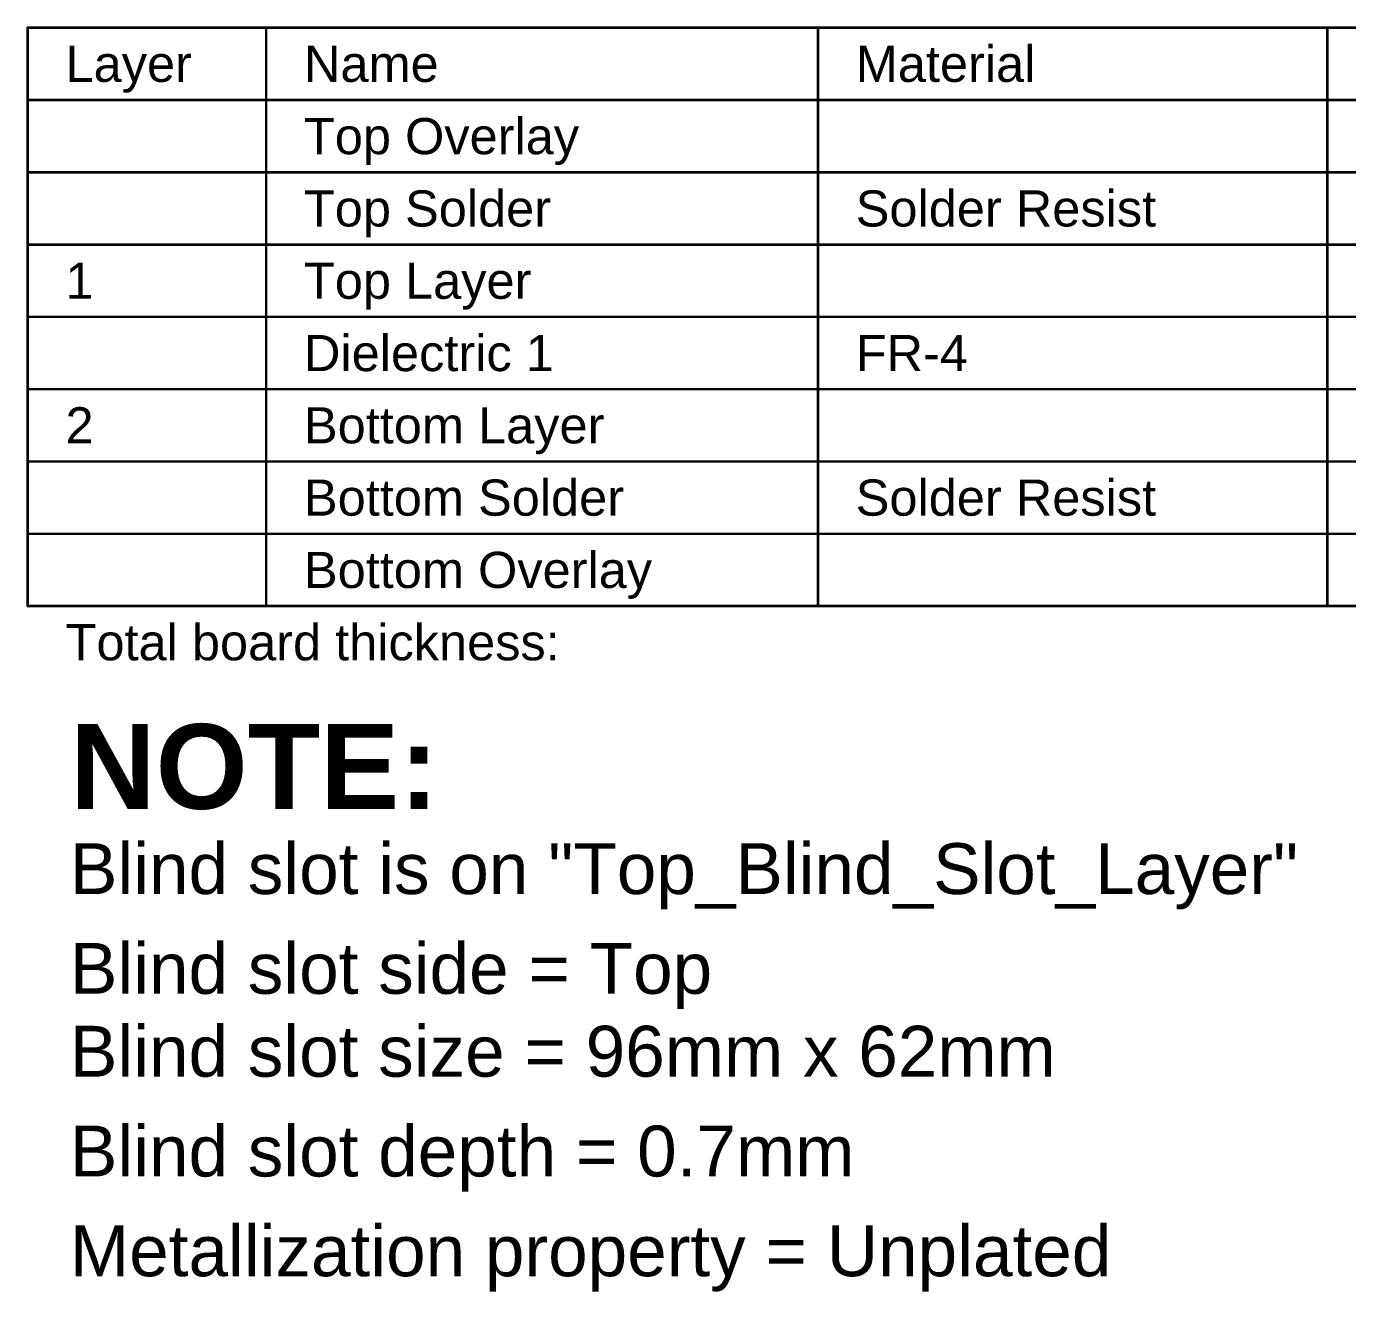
# Model space of a CAD drawing. Header units: inches. Extents: x -11 to 1110, y -7 to 455.
# Drawn here: x 707.7 to 905.5, y 179.3 to 368.8 of the extents above; entities that cross this region are included whole.
import ezdxf

# ---------------------------------------------------------------- set-up
doc = ezdxf.new("R2010")
doc.units = ezdxf.units.IN
doc.layers.add('Fabrication Layer', color=56, linetype='Continuous')
doc.styles.add('Arial', font='', dxfattribs={"height": 0.2})
doc.styles.add('Arial_Bold', font='', dxfattribs={"height": 0.2})
doc.styles.get('Arial').set_extended_font_data('Arial')
doc.styles.get('Arial_Bold').set_extended_font_data('Arial', bold=True)

msp = doc.modelspace()

# ---------------------------------------------------------------- linework, layer by layer
at = {"layer": 'Fabrication Layer'}
for points in [[(707.91, 368.61, 0.381, 0.381, 0), (1109.7, 368.61, 0.381, 0.381, 0)], [(707.91, 281.98, 0.381, 0.381, 0), (707.91, 368.61, 0.381, 0.381, 0)], [(743.61, 281.98, 0.381, 0.381, 0), (743.61, 368.61, 0.381, 0.381, 0)], [(826.21, 281.98, 0.381, 0.381, 0), (826.21, 368.61, 0.381, 0.381, 0)], [(902.49, 281.98, 0.381, 0.381, 0), (902.49, 368.61, 0.381, 0.381, 0)], [(707.91, 357.78, 0.381, 0.381, 0), (1109.7, 357.78, 0.381, 0.381, 0)], [(707.91, 346.95, 0.381, 0.381, 0), (743.61, 346.95, 0.381, 0.381, 0)], [(743.61, 346.95, 0.381, 0.381, 0), (826.21, 346.95, 0.381, 0.381, 0)], [(826.21, 346.95, 0.381, 0.381, 0), (902.49, 346.95, 0.381, 0.381, 0)], [(902.49, 346.95, 0.381, 0.381, 0), (959.83, 346.95, 0.381, 0.381, 0)], [(707.91, 336.12, 0.381, 0.381, 0), (743.61, 336.12, 0.381, 0.381, 0)], [(743.61, 336.12, 0.381, 0.381, 0), (826.21, 336.12, 0.381, 0.381, 0)], [(826.21, 336.12, 0.381, 0.381, 0), (902.49, 336.12, 0.381, 0.381, 0)], [(902.49, 336.12, 0.381, 0.381, 0), (959.83, 336.12, 0.381, 0.381, 0)], [(707.91, 325.3, 0.381, 0.381, 0), (743.61, 325.3, 0.381, 0.381, 0)], [(743.61, 325.3, 0.381, 0.381, 0), (826.21, 325.3, 0.381, 0.381, 0)], [(826.21, 325.3, 0.381, 0.381, 0), (902.49, 325.3, 0.381, 0.381, 0)], [(902.49, 325.3, 0.381, 0.381, 0), (959.83, 325.3, 0.381, 0.381, 0)], [(707.91, 314.47, 0.381, 0.381, 0), (743.61, 314.47, 0.381, 0.381, 0)], [(743.61, 314.47, 0.381, 0.381, 0), (826.21, 314.47, 0.381, 0.381, 0)], [(826.21, 314.47, 0.381, 0.381, 0), (902.49, 314.47, 0.381, 0.381, 0)], [(902.49, 314.47, 0.381, 0.381, 0), (959.83, 314.47, 0.381, 0.381, 0)], [(707.91, 303.64, 0.381, 0.381, 0), (743.61, 303.64, 0.381, 0.381, 0)], [(743.61, 303.64, 0.381, 0.381, 0), (826.21, 303.64, 0.381, 0.381, 0)], [(826.21, 303.64, 0.381, 0.381, 0), (902.49, 303.64, 0.381, 0.381, 0)], [(902.49, 303.64, 0.381, 0.381, 0), (959.83, 303.64, 0.381, 0.381, 0)], [(707.91, 292.81, 0.381, 0.381, 0), (743.61, 292.81, 0.381, 0.381, 0)], [(743.61, 292.81, 0.381, 0.381, 0), (826.21, 292.81, 0.381, 0.381, 0)], [(826.21, 292.81, 0.381, 0.381, 0), (902.49, 292.81, 0.381, 0.381, 0)], [(902.49, 292.81, 0.381, 0.381, 0), (959.83, 292.81, 0.381, 0.381, 0)], [(707.91, 281.98, 0.381, 0.381, 0), (743.61, 281.98, 0.381, 0.381, 0)], [(743.61, 281.98, 0.381, 0.381, 0), (826.21, 281.98, 0.381, 0.381, 0)], [(826.21, 281.98, 0.381, 0.381, 0), (902.49, 281.98, 0.381, 0.381, 0)], [(902.49, 281.98, 0.381, 0.381, 0), (959.83, 281.98, 0.381, 0.381, 0)]]:
    msp.add_lwpolyline(points, format="xyseb", dxfattribs=at)
for points in [[(707.82, 368.61, 0.191, 0.191, 1), (708.01, 368.61, 0.191, 0.191, 1)], [(707.82, 368.61, 0.191, 0.191, 1), (708.01, 368.61, 0.191, 0.191, 1)], [(743.51, 368.61, 0.191, 0.191, 1), (743.7, 368.61, 0.191, 0.191, 1)], [(826.11, 368.61, 0.191, 0.191, 1), (826.3, 368.61, 0.191, 0.191, 1)], [(902.4, 368.61, 0.191, 0.191, 1), (902.59, 368.61, 0.191, 0.191, 1)], [(707.82, 357.78, 0.191, 0.191, 1), (708.01, 357.78, 0.191, 0.191, 1)], [(707.82, 346.95, 0.191, 0.191, 1), (708.01, 346.95, 0.191, 0.191, 1)], [(743.51, 346.95, 0.191, 0.191, 1), (743.7, 346.95, 0.191, 0.191, 1)], [(743.51, 346.95, 0.191, 0.191, 1), (743.7, 346.95, 0.191, 0.191, 1)], [(826.11, 346.95, 0.191, 0.191, 1), (826.3, 346.95, 0.191, 0.191, 1)], [(826.11, 346.95, 0.191, 0.191, 1), (826.3, 346.95, 0.191, 0.191, 1)], [(902.4, 346.95, 0.191, 0.191, 1), (902.59, 346.95, 0.191, 0.191, 1)], [(902.4, 346.95, 0.191, 0.191, 1), (902.59, 346.95, 0.191, 0.191, 1)], [(707.82, 336.12, 0.191, 0.191, 1), (708.01, 336.12, 0.191, 0.191, 1)], [(743.51, 336.12, 0.191, 0.191, 1), (743.7, 336.12, 0.191, 0.191, 1)], [(743.51, 336.12, 0.191, 0.191, 1), (743.7, 336.12, 0.191, 0.191, 1)], [(826.11, 336.12, 0.191, 0.191, 1), (826.3, 336.12, 0.191, 0.191, 1)], [(826.11, 336.12, 0.191, 0.191, 1), (826.3, 336.12, 0.191, 0.191, 1)], [(902.4, 336.12, 0.191, 0.191, 1), (902.59, 336.12, 0.191, 0.191, 1)], [(902.4, 336.12, 0.191, 0.191, 1), (902.59, 336.12, 0.191, 0.191, 1)], [(707.82, 325.3, 0.191, 0.191, 1), (708.01, 325.3, 0.191, 0.191, 1)], [(743.51, 325.3, 0.191, 0.191, 1), (743.7, 325.3, 0.191, 0.191, 1)], [(743.51, 325.3, 0.191, 0.191, 1), (743.7, 325.3, 0.191, 0.191, 1)], [(826.11, 325.3, 0.191, 0.191, 1), (826.3, 325.3, 0.191, 0.191, 1)], [(826.11, 325.3, 0.191, 0.191, 1), (826.3, 325.3, 0.191, 0.191, 1)], [(902.4, 325.3, 0.191, 0.191, 1), (902.59, 325.3, 0.191, 0.191, 1)], [(902.4, 325.3, 0.191, 0.191, 1), (902.59, 325.3, 0.191, 0.191, 1)], [(707.82, 314.47, 0.191, 0.191, 1), (708.01, 314.47, 0.191, 0.191, 1)], [(743.51, 314.47, 0.191, 0.191, 1), (743.7, 314.47, 0.191, 0.191, 1)], [(743.51, 314.47, 0.191, 0.191, 1), (743.7, 314.47, 0.191, 0.191, 1)], [(826.11, 314.47, 0.191, 0.191, 1), (826.3, 314.47, 0.191, 0.191, 1)], [(826.11, 314.47, 0.191, 0.191, 1), (826.3, 314.47, 0.191, 0.191, 1)], [(902.4, 314.47, 0.191, 0.191, 1), (902.59, 314.47, 0.191, 0.191, 1)], [(902.4, 314.47, 0.191, 0.191, 1), (902.59, 314.47, 0.191, 0.191, 1)], [(707.82, 303.64, 0.191, 0.191, 1), (708.01, 303.64, 0.191, 0.191, 1)], [(743.51, 303.64, 0.191, 0.191, 1), (743.7, 303.64, 0.191, 0.191, 1)], [(743.51, 303.64, 0.191, 0.191, 1), (743.7, 303.64, 0.191, 0.191, 1)], [(826.11, 303.64, 0.191, 0.191, 1), (826.3, 303.64, 0.191, 0.191, 1)], [(826.11, 303.64, 0.191, 0.191, 1), (826.3, 303.64, 0.191, 0.191, 1)], [(902.4, 303.64, 0.191, 0.191, 1), (902.59, 303.64, 0.191, 0.191, 1)], [(902.4, 303.64, 0.191, 0.191, 1), (902.59, 303.64, 0.191, 0.191, 1)], [(707.82, 292.81, 0.191, 0.191, 1), (708.01, 292.81, 0.191, 0.191, 1)], [(743.51, 292.81, 0.191, 0.191, 1), (743.7, 292.81, 0.191, 0.191, 1)], [(743.51, 292.81, 0.191, 0.191, 1), (743.7, 292.81, 0.191, 0.191, 1)], [(826.11, 292.81, 0.191, 0.191, 1), (826.3, 292.81, 0.191, 0.191, 1)], [(826.11, 292.81, 0.191, 0.191, 1), (826.3, 292.81, 0.191, 0.191, 1)], [(902.4, 292.81, 0.191, 0.191, 1), (902.59, 292.81, 0.191, 0.191, 1)], [(902.4, 292.81, 0.191, 0.191, 1), (902.59, 292.81, 0.191, 0.191, 1)], [(707.82, 281.98, 0.191, 0.191, 1), (708.01, 281.98, 0.191, 0.191, 1)], [(707.82, 281.98, 0.191, 0.191, 1), (708.01, 281.98, 0.191, 0.191, 1)], [(743.51, 281.98, 0.191, 0.191, 1), (743.7, 281.98, 0.191, 0.191, 1)], [(743.51, 281.98, 0.191, 0.191, 1), (743.7, 281.98, 0.191, 0.191, 1)], [(743.51, 281.98, 0.191, 0.191, 1), (743.7, 281.98, 0.191, 0.191, 1)], [(826.11, 281.98, 0.191, 0.191, 1), (826.3, 281.98, 0.191, 0.191, 1)], [(826.11, 281.98, 0.191, 0.191, 1), (826.3, 281.98, 0.191, 0.191, 1)], [(826.11, 281.98, 0.191, 0.191, 1), (826.3, 281.98, 0.191, 0.191, 1)], [(902.4, 281.98, 0.191, 0.191, 1), (902.59, 281.98, 0.191, 0.191, 1)], [(902.4, 281.98, 0.191, 0.191, 1), (902.59, 281.98, 0.191, 0.191, 1)], [(902.4, 281.98, 0.191, 0.191, 1), (902.59, 281.98, 0.191, 0.191, 1)]]:
    msp.add_lwpolyline(points, format="xyseb", close=True, dxfattribs=at)

# ---------------------------------------------------------------- texts
for s, height, style, p in [('Layer', 5.414, 'Arial', (713.58, 360.49)), ('Name', 5.414, 'Arial', (749.27, 360.49)), ('Material', 5.414, 'Arial', (831.87, 360.49)), ('Top Overlay', 5.4142, 'Arial', (749.27, 349.66)), ('Top Solder', 5.414, 'Arial', (749.27, 338.83)), ('Solder Resist', 5.4142, 'Arial', (831.87, 338.83)), ('1', 5.41, 'Arial', (713.58, 328)), ('Top Layer', 5.414, 'Arial', (749.27, 328)), ('Dielectric 1', 5.4142, 'Arial', (749.27, 317.17)), ('FR-4', 5.414, 'Arial', (831.87, 317.17)), ('2', 5.41, 'Arial', (713.58, 306.35)), ('Bottom Layer', 5.4142, 'Arial', (749.27, 306.35)), ('Bottom Solder', 5.4142, 'Arial', (749.27, 295.52)), ('Solder Resist', 5.4142, 'Arial', (831.87, 295.52)), ('Bottom Overlay', 5.4142, 'Arial', (749.27, 284.69)), ('Total board thickness:', 5.4142, 'Arial', (713.58, 273.86)), ('NOTE:', 12.7, 'Arial_Bold', (714.25, 251.61)), ('Blind slot is on "Top_Blind_Slot_Layer"', 7.62, 'Arial', (714.24, 238.85)), ('Blind slot side = Top', 7.62, 'Arial', (714.24, 223.91)), ('Blind slot size = 96mm x 62mm', 7.62, 'Arial', (714.24, 211.5)), ('Blind slot depth = 0.7mm', 7.62, 'Arial', (714.24, 196.55)), ('Metallization property = Unplated', 7.62, 'Arial', (714.24, 181.61))]:
    msp.add_text(s, height=height, dxfattribs=dict(at, style=style)).set_placement(p)

doc.saveas('drawing.dxf')
